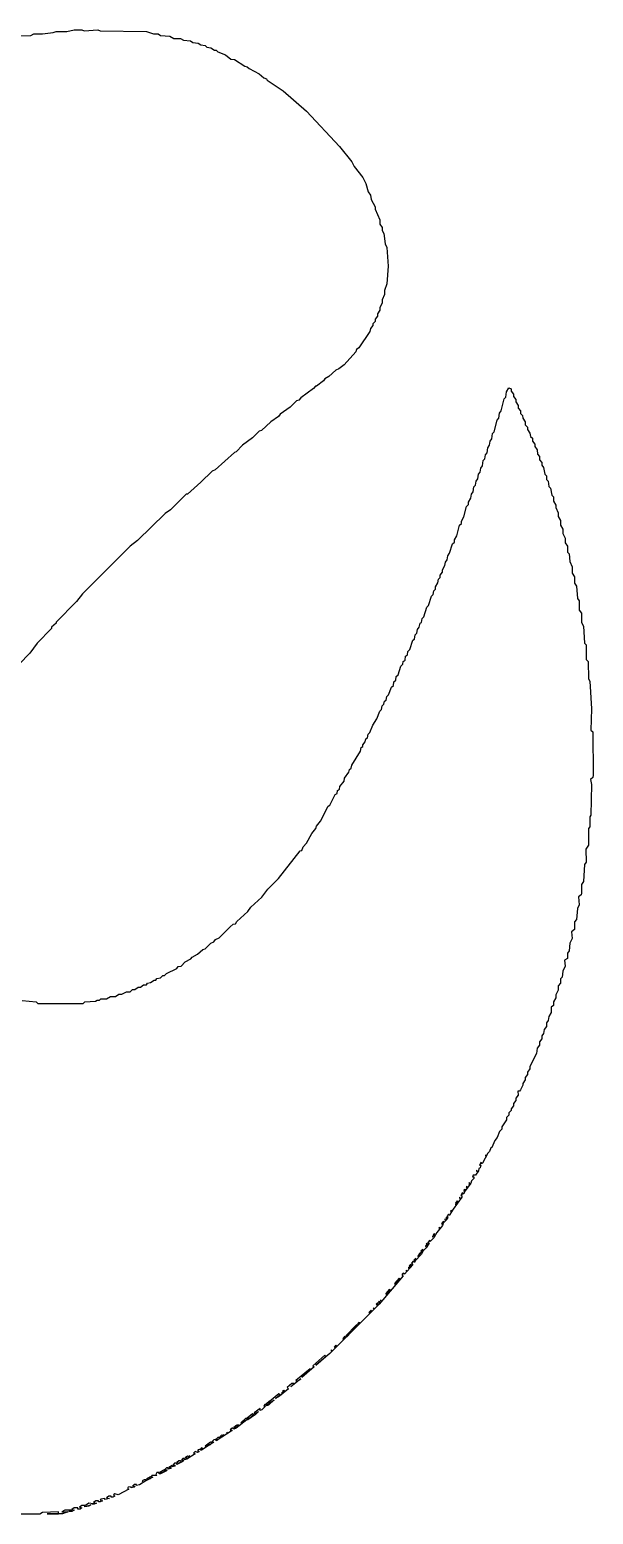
# Model space of a CAD drawing. Extents: x -695846 to 822170, y -413475 to 397179.
# Drawn here: x 338772 to 338976, y 101898 to 102433 of the extents above; entities that cross this region are included whole.
import ezdxf

# ---------------------------------------------------------------- set-up
doc = ezdxf.new("R2010")
doc.units = 0
doc.header["$LTSCALE"] = 1000
doc.header["$MEASUREMENT"] = 0

msp = doc.modelspace()

# ---------------------------------------------------------------- linework, layer by layer
at = {"color": 4, "linetype": 'Continuous'}
for points in [[(338764.27, 102431.11), (338772.73, 102431.32), (338773.79, 102431.96), (338776.97, 102431.96), (338780.78, 102432.38), (338781.84, 102432.8), (338785.65, 102432.8), (338788.4, 102433.44)], [(338788.4, 102433.44), (338791.15, 102433.44), (338792, 102433.02), (338796.87, 102433.44), (338797.71, 102433.02), (338814.43, 102432.8), (338816.97, 102431.96), (338818.67, 102431.96), (338819.52, 102431.32), (338822.9, 102431.11), (338824.38, 102430.26), (338826.71, 102430.26), (338827.77, 102429.63), (338830.31, 102429.42), (338831.16, 102428.78), (338833.06, 102428.57), (338834.12, 102427.94), (338835.6, 102427.72), (338836.24, 102427.09), (338837.72, 102426.88), (338838.99, 102426.03), (338839.62, 102426.03), (338840.26, 102425.4), (338843.01, 102424.34), (338844.92, 102422.86), (338846.19, 102422.64), (338850, 102420.31), (338850.84, 102420.1), (338851.48, 102419.47), (338855.08, 102417.56), (338856.77, 102416.08), (338857.83, 102415.66), (338858.04, 102415.23), (338863.76, 102411.42), (338872.22, 102404.02), (338884.08, 102391.31), (338888.52, 102385.81), (338889.37, 102384.12), (338892.54, 102380.1), (338893.6, 102377.98), (338894.45, 102375.02), (338895.3, 102373.75), (338895.51, 102372.26), (338896.99, 102369.51), (338896.99, 102368.67), (338898.68, 102364.85), (338898.68, 102363.37), (338899.53, 102362.1), (338899.53, 102361.04), (338900.17, 102359.99), (338900.59, 102356.18), (338901.22, 102354.91), (338901.65, 102348.13), (338901.22, 102341.78), (338900.38, 102339.45), (338900.38, 102337.97), (338899.53, 102336.07), (338899.53, 102334.8), (338898.68, 102333.31), (338898.68, 102332.26), (338897.84, 102330.99), (338897.84, 102330.14), (338896.99, 102329.08), (338896.99, 102328.23), (338896.14, 102327.39), (338896.14, 102326.75), (338895.3, 102325.69), (338895.08, 102324.64), (338891.06, 102318.71), (338890.22, 102318.07), (338890, 102317.23), (338885.77, 102312.57), (338883.87, 102311.09), (338882.81, 102310.66), (338880.27, 102308.34), (338878.79, 102307.49), (338878.36, 102306.85), (338875.82, 102304.95), (338875.4, 102304.95), (338874.76, 102304.1), (338870.11, 102300.72), (338869.47, 102299.87), (338868.62, 102299.66), (338866.3, 102297.33), (338862.7, 102294.79), (338862.06, 102293.94), (338859.31, 102292.04), (338855.92, 102288.86), (338855.08, 102288.65), (338852.75, 102286.32), (338849.15, 102283.57), (338846.82, 102281.24), (338846.19, 102281.03), (338839.2, 102274.68), (338838.14, 102274.26), (338834.12, 102270.23), (338829.25, 102266), (338828.83, 102266), (338823.11, 102260.28), (338821.21, 102259.01), (338811.26, 102249.28), (338808.51, 102247.16), (338791.36, 102230.01), (338789.24, 102227.26), (338781.84, 102219.85), (338781.84, 102219.43), (338780.14, 102217.95), (338780.14, 102217.53), (338775.06, 102212.23), (338772.31, 102208.63), (338768.5, 102204.61)], [(338769.56, 102083.32), (338774.64, 102082.9), (338775.27, 102082.26), (338791.57, 102082.26), (338792.21, 102082.9), (338796.02, 102083.11), (338796.65, 102083.53), (338797.5, 102083.53), (338797.92, 102083.96), (338800.04, 102083.96), (338801.52, 102084.8), (338803.22, 102084.8), (338804.49, 102085.65), (338805.54, 102085.65), (338807.24, 102086.5), (338808.51, 102086.5), (338809.35, 102087.34), (338810.2, 102087.34), (338811.47, 102088.19), (338812.32, 102088.19), (338813.38, 102089.04), (338814.43, 102089.04), (338814.86, 102089.67), (338815.92, 102089.88), (338817.19, 102090.73), (338817.82, 102090.73), (338818.25, 102091.36), (338819.52, 102091.58), (338820.36, 102092.42), (338821, 102092.42), (338821.63, 102093.06), (338825.44, 102094.96), (338825.87, 102095.6), (338826.92, 102095.81), (338828.41, 102097.29), (338830.52, 102098.35), (338830.95, 102098.98), (338832.85, 102100.04), (338834.76, 102101.74), (338835.6, 102101.95), (338837.72, 102104.07), (338838.78, 102104.49), (338839.41, 102105.34), (338840.68, 102105.97), (338844.71, 102109.99), (338845.76, 102110.84), (338846.61, 102111.05), (338847.03, 102111.9), (338851.06, 102115.5), (338852.11, 102116.98), (338856.14, 102120.58), (338858.25, 102123.54), (338862.06, 102127.35), (338869.89, 102137.3), (338870.53, 102137.51), (338870.95, 102138.78), (338872.22, 102140.05), (338874.13, 102143.65), (338875.61, 102145.34), (338875.82, 102146.19), (338877.3, 102148.09), (338880.06, 102153.39), (338880.69, 102153.81), (338882.6, 102157.62), (338883.23, 102158.04), (338883.44, 102159.1), (338884.08, 102159.53), (338884.29, 102160.58), (338885.77, 102162.49), (338885.98, 102163.55), (338887.46, 102165.66), (338887.68, 102166.72), (338888.31, 102167.15), (338888.52, 102168.2), (338891.7, 102173.28), (338891.91, 102174.55), (338892.54, 102174.98), (338892.54, 102175.61), (338893.39, 102176.67), (338893.6, 102177.73), (338894.24, 102178.15), (338894.45, 102179.42), (338895.08, 102180.06), (338896.14, 102182.6), (338897.63, 102184.93), (338898.68, 102187.68), (338899.32, 102188.31), (338899.53, 102189.58), (338900.17, 102190.22), (338900.38, 102191.28), (338901.01, 102191.7), (338901.22, 102192.97), (338901.86, 102193.61), (338902.92, 102196.36), (338903.55, 102196.99), (338903.76, 102198.26), (338904.4, 102198.9), (338904.61, 102200.17), (338905.25, 102200.8), (338906.3, 102203.98), (338906.94, 102204.61), (338907.15, 102205.67), (338907.79, 102206.09), (338908, 102207.58), (338908.63, 102208), (338908.84, 102209.27), (338909.48, 102209.91), (338910.54, 102213.29), (338911.17, 102213.72), (338911.38, 102215.2), (338912.02, 102215.83), (338912.23, 102217.1), (338912.87, 102217.95), (338913.29, 102219.43), (338913.71, 102219.64), (338913.92, 102221.12), (338914.56, 102221.76), (338915.62, 102225.15), (338916.25, 102225.78), (338917.31, 102229.17), (338917.95, 102229.8), (338918.16, 102231.07), (338918.79, 102231.71), (338918.79, 102232.55), (338919.64, 102234.04), (338919.85, 102235.31), (338920.49, 102235.94), (338920.49, 102236.79), (338921.33, 102237.85), (338921.33, 102238.69), (338922.18, 102240.18), (338922.39, 102241.45), (338923.03, 102242.29), (338923.24, 102243.77), (338923.87, 102244.62), (338924.93, 102248.01), (338925.57, 102248.64), (338925.57, 102249.49), (338926.41, 102250.97), (338927.47, 102254.78), (338928.11, 102255.42), (338928.11, 102256.26), (338928.95, 102257.74), (338930.01, 102261.55), (338930.65, 102262.19), (338930.65, 102263.04), (338931.49, 102264.52), (338931.71, 102266), (338932.34, 102266.85), (338932.55, 102268.54), (338933.19, 102269.18), (338933.4, 102270.66), (338934.03, 102271.5), (338934.25, 102273.2), (338934.88, 102273.83), (338935.09, 102275.31), (338935.73, 102276.16), (338935.94, 102278.07), (338936.57, 102278.7), (338936.79, 102280.18), (338937.42, 102280.82), (338937.63, 102282.72), (338938.27, 102283.57), (338938.48, 102285.05), (338939.11, 102285.9), (338939.33, 102287.8), (338939.96, 102288.44), (338941.02, 102292.67), (338941.65, 102293.31), (338941.87, 102295.21), (338942.5, 102296.06), (338943.56, 102300.29), (338944.19, 102300.93), (338944.41, 102302.83), (338945.25, 102304.31), (338946.1, 102303.89), (338946.1, 102303.04), (338946.95, 102301.99), (338946.95, 102301.14), (338947.79, 102300.08), (338947.79, 102299.23), (338948.64, 102297.96), (338948.64, 102296.91), (338949.49, 102296.06), (338949.49, 102295), (338950.12, 102294.37), (338950.33, 102293.31), (338951.18, 102292.04), (338951.18, 102290.98), (338952.03, 102290.13), (338952.03, 102289.29), (338952.87, 102288.01), (338953.09, 102286.74), (338953.72, 102286.11), (338953.72, 102285.05), (338954.57, 102283.99), (338954.57, 102283.15), (338955.41, 102281.88), (338955.63, 102280.39), (338956.26, 102279.55), (338956.26, 102278.28), (338957.11, 102277.43), (338957.11, 102276.37), (338957.74, 102275.53), (338958.17, 102273.2), (338958.8, 102272.56), (338958.8, 102271.29), (338959.44, 102270.66), (338959.65, 102268.75), (338960.28, 102268.12), (338960.71, 102265.58), (338961.34, 102264.94), (338961.34, 102263.46), (338962.19, 102261.98), (338962.19, 102261.13), (338963.03, 102259.23), (338963.03, 102257.96), (338963.88, 102256.47), (338963.88, 102254.78), (338964.73, 102253.3), (338964.73, 102251.82), (338965.57, 102250.12), (338965.57, 102248.43), (338966.42, 102247.16), (338966.42, 102245.04), (338967.06, 102244.41), (338967.27, 102241.66), (338968.11, 102239.75), (338968.11, 102237.42), (338968.96, 102236.15), (338968.96, 102233.82), (338969.6, 102232.77), (338970.02, 102228.32), (338970.65, 102227.47), (338970.65, 102224.09), (338971.5, 102223.03), (338971.5, 102219.64), (338972.14, 102218.37), (338972.56, 102212.23), (338973.19, 102211.6), (338973.19, 102206.31), (338973.83, 102205.67), (338974.04, 102199.32), (338974.46, 102198.47), (338975.1, 102188.53), (338974.89, 102180.9), (338975.52, 102180.27), (338975.73, 102164.61), (338975.52, 102163.76), (338974.68, 102163.12), (338975.1, 102161.22), (338974.89, 102150.21), (338974.46, 102149.58), (338974.46, 102145.98), (338974.04, 102145.34), (338974.04, 102139.42), (338972.98, 102137.93), (338973.19, 102133.28), (338972.56, 102132.43), (338972.14, 102126.29), (338971.5, 102125.23), (338971.5, 102122.06), (338971.29, 102121.42), (338970.44, 102120.79), (338970.65, 102117.82), (338970.02, 102116.55), (338969.6, 102112.53), (338968.96, 102111.69), (338968.96, 102108.93), (338967.9, 102108.09), (338968.11, 102105.76), (338967.27, 102104.07), (338967.06, 102101.31), (338966.42, 102100.47), (338966.42, 102098.56), (338965.36, 102097.93), (338965.57, 102095.81), (338964.73, 102093.9), (338964.52, 102091.79), (338963.88, 102091.15), (338963.88, 102089.67), (338963.03, 102088.61), (338963.03, 102087.13), (338962.19, 102085.44), (338962.19, 102084.38), (338961.34, 102082.9), (338961.34, 102081.63), (338960.49, 102080.99), (338960.49, 102079.09), (338959.65, 102077.61), (338959.44, 102076.12), (338958.8, 102075.28), (338958.8, 102074.01), (338957.95, 102072.95), (338957.74, 102071.47), (338957.11, 102070.62), (338957.11, 102069.56), (338956.26, 102068.5), (338956.26, 102067.23), (338955.41, 102066.17), (338955.2, 102064.27), (338952.87, 102059.61), (338952.87, 102058.77), (338952.03, 102057.5), (338952.03, 102056.65), (338951.18, 102055.59), (338951.18, 102054.74), (338950.33, 102053.47), (338950.33, 102052.84), (338949.49, 102051.15), (338949.06, 102050.72), (338948.43, 102050.72), (338948.64, 102049.24), (338947.79, 102048.18), (338947.79, 102047.33), (338946.95, 102046.28), (338946.95, 102045.43), (338946.1, 102044.37), (338946.1, 102043.74), (338945.25, 102042.89), (338945.25, 102042.04), (338944.41, 102041.2), (338944.41, 102040.35), (338942.71, 102037.81), (338942.71, 102036.96), (338941.87, 102036.12), (338941.02, 102034), (338940.17, 102032.94), (338939.11, 102030.4), (338938.69, 102030.19), (338938.27, 102028.92), (338937.63, 102028.28), (338935.73, 102024.69), (338935.3, 102024.47), (338935.3, 102025.11), (338934.67, 102024.05), (338935.09, 102024.05), (338934.88, 102022.99), (338934.46, 102022.78), (338934.25, 102021.93), (338933.19, 102020.45), (338932.34, 102020.45), (338932.13, 102019.82), (338932.55, 102019.82), (338932.55, 102019.18), (338931.71, 102018.33), (338931.49, 102017.49), (338929.17, 102014.31), (338929.17, 102013.89), (338928.53, 102013.47), (338928.53, 102014.1), (338927.9, 102013.04), (338928.32, 102013.04), (338928.32, 102012.41), (338925.14, 102008.17), (338923.66, 102005.85), (338923.45, 102006.27), (338922.81, 102005.42), (338923.24, 102005.42), (338923.03, 102004.58), (338921.54, 102003.09), (338921.33, 102002.25), (338919.22, 101999.71), (338918.16, 101997.8), (338916.89, 101996.53), (338916.68, 101996.95), (338916.04, 101996.11), (338916.46, 101995.9), (338915.41, 101994.2), (338914.14, 101992.93), (338913.71, 101991.87), (338911.38, 101989.55), (338911.17, 101988.91), (338910.75, 101989.33), (338910.11, 101988.7), (338910.54, 101988.06), (338907.57, 101984.68), (338907.36, 101985.1), (338906.73, 101984.68), (338906.73, 101984.25), (338907.15, 101984.04), (338898.47, 101973.88), (338880.69, 101956.1), (338875.61, 101951.87), (338879.21, 101955.04), (338878.79, 101955.47), (338874.55, 101951.66), (338874.98, 101951.23), (338870.53, 101947.42), (338873.71, 101950.17), (338873.49, 101950.6), (338868.41, 101946.36), (338868.62, 101945.94), (338870.11, 101947), (338866.51, 101944.03), (338867.78, 101945.31), (338866.93, 101945.31), (338865.24, 101943.82), (338865.66, 101943.4), (338862.49, 101940.65), (338861, 101939.8), (338862.7, 101941.28), (338862.27, 101941.49), (338858.89, 101938.74), (338859.31, 101938.53), (338860.58, 101939.38), (338858.46, 101937.47), (338857.83, 101937.26), (338857.83, 101937.9), (338857.19, 101937.68), (338856.77, 101937.05), (338857.41, 101937.05), (338856.14, 101935.78), (338855.5, 101935.57), (338855.5, 101936.2), (338853.38, 101934.72), (338853.6, 101934.3), (338854.87, 101935.14), (338853.81, 101934.09), (338851.06, 101932.18), (338850.63, 101932.18), (338846.82, 101929.22), (338845.98, 101928.79), (338845.76, 101929.22), (338845.34, 101929.22), (338844.71, 101928.58), (338845.34, 101928.37), (338839.62, 101924.56), (338839.62, 101925.2), (338838.78, 101924.98), (338837.93, 101924.14), (338838.78, 101924.14), (338834.33, 101921.17), (338833.91, 101921.17), (338833.91, 101921.6), (338833.06, 101921.39), (338832.85, 101920.96), (338833.49, 101920.75), (338832.85, 101920.33), (338832, 101920.75), (338831.37, 101920.12), (338832, 101919.9), (338829.04, 101918), (338828.19, 101917.79), (338828.19, 101918.21), (338827.56, 101918.21), (338827.14, 101917.57), (338827.77, 101917.57), (338827.56, 101917.15), (338825.44, 101916.09), (338825.23, 101916.52), (338824.6, 101916.52), (338823.96, 101915.88), (338824.81, 101915.88), (338824.6, 101915.46), (338823.75, 101915.25), (338823.75, 101915.67), (338822.48, 101915.03), (338823.33, 101915.03), (338823.11, 101914.61), (338822.27, 101914.4), (338822.27, 101914.82), (338821.63, 101914.82), (338821, 101914.19), (338821.84, 101914.19), (338821.63, 101913.76), (338819.52, 101912.71), (338819.09, 101912.71), (338819.09, 101913.13), (338818.25, 101913.13), (338817.82, 101912.49), (338818.25, 101912.07), (338816.34, 101912.07), (338816.13, 101911.65), (338816.76, 101911.44), (338814.22, 101910.17), (338811.89, 101908.68), (338810.84, 101908.47), (338810.84, 101908.9), (338809.99, 101908.9), (338809.35, 101908.26), (338810.41, 101908.26), (338809.99, 101907.84), (338808.93, 101907.63), (338808.93, 101908.05), (338807.87, 101907.84), (338807.66, 101907.41), (338808.08, 101907.2), (338804.27, 101905.09), (338803, 101905.51), (338802.58, 101905.09), (338803, 101904.66), (338802.37, 101904.24), (338801.73, 101904.24), (338801.73, 101904.66), (338800.89, 101904.66), (338800.04, 101904.03), (338801.1, 101903.82), (338799.41, 101903.39), (338799.41, 101903.82), (338797.92, 101903.6), (338797.71, 101903.18), (338798.56, 101902.97), (338797.71, 101902.55), (338797.08, 101902.55), (338797.08, 101902.97), (338796.23, 101902.97), (338795.38, 101902.33), (338796.44, 101902.12), (338795.6, 101901.7), (338794.75, 101901.7), (338795.17, 101901.91), (338793.69, 101902.12), (338792.42, 101901.28), (338792.84, 101901.06), (338794.33, 101901.49), (338793.69, 101901.06), (338792.21, 101900.85), (338792.21, 101901.28), (338791.15, 101901.28), (338790.3, 101900.64), (338791.15, 101900.43), (338790.51, 101900.01), (338789.67, 101900.01), (338789.67, 101900.43), (338788.4, 101900.43), (338787.55, 101899.79), (338788.4, 101899.58), (338787.55, 101899.16), (338786.49, 101899.16), (338787.55, 101899.58), (338785.01, 101899.58), (338783.95, 101898.95), (338786.07, 101898.95), (338784.16, 101898.31), (338778.66, 101898.31), (338782.68, 101898.31), (338782.68, 101898.95), (338776.97, 101898.74), (338775.91, 101898.1), (338768.5, 101898.1)], [(338937, 102027.44), (338936.79, 102027.65), (338936.79, 102027.23), (338937, 102027.44)], [(338933.82, 102021.93), (338933.61, 102022.14), (338933.61, 102021.72), (338933.82, 102021.93)], [(338929.59, 102015.16), (338929.38, 102015.37), (338928.95, 102014.95), (338929.17, 102014.52), (338929.59, 102015.16)], [(338930.22, 102016.22), (338930.01, 102016.43), (338930.01, 102015.79), (338930.22, 102016.22)], [(338931.07, 102017.49), (338930.86, 102017.7), (338930.86, 102017.06), (338931.07, 102017.49)], [(338926.84, 102010.93), (338926.63, 102011.14), (338925.99, 102010.29), (338926.63, 102010.29), (338926.84, 102010.93)], [(338926.2, 102009.87), (338925.99, 102010.08), (338925.99, 102009.66), (338926.2, 102009.87)], [(338927.68, 102012.2), (338927.47, 102012.41), (338927.47, 102011.98), (338927.68, 102012.2)], [(338921.76, 102003.52), (338921.54, 102003.73), (338920.91, 102002.88), (338921.54, 102002.88), (338921.76, 102003.52)], [(338922.39, 102004.36), (338922.18, 102004.58), (338922.18, 102004.15), (338922.39, 102004.36)], [(338922.81, 102005), (338922.6, 102005.21), (338922.6, 102004.58), (338922.81, 102005)], [(338924.51, 102007.54), (338924.3, 102007.75), (338924.3, 102007.12), (338924.51, 102007.54)], [(338917.95, 101998.23), (338917.73, 101998.44), (338917.73, 101998.01), (338917.95, 101998.23)], [(338918.58, 101999.07), (338918.37, 101999.28), (338917.95, 101998.86), (338918.16, 101998.44), (338918.58, 101999.07)], [(338920.27, 102001.4), (338920.06, 102001.61), (338920.06, 102001.19), (338920.27, 102001.4)], [(338914.35, 101993.36), (338914.14, 101993.57), (338913.5, 101992.93), (338913.71, 101992.51), (338914.35, 101993.36)], [(338915.41, 101994.84), (338915.19, 101995.05), (338915.19, 101994.63), (338915.41, 101994.84)], [(338916.04, 101995.68), (338915.83, 101995.9), (338915.41, 101995.47), (338915.62, 101995.05), (338916.04, 101995.68)], [(338910.11, 101988.06), (338909.9, 101988.28), (338909.27, 101987.64), (338909.48, 101987.22), (338910.11, 101988.06)], [(338911.81, 101990.18), (338911.6, 101990.39), (338910.96, 101989.76), (338911.17, 101989.33), (338911.81, 101990.18)], [(338912.65, 101991.24), (338912.44, 101991.45), (338912.44, 101991.03), (338912.65, 101991.24)], [(338913.29, 101991.87), (338913.08, 101992.3), (338912.65, 101991.66), (338912.87, 101991.45), (338913.29, 101991.87)], [(338913.5, 101992.3), (338913.29, 101992.51), (338913.29, 101992.09), (338913.5, 101992.3)], [(338905.88, 101982.98), (338905.67, 101983.2), (338903.98, 101981.29), (338904.19, 101980.87), (338905.88, 101982.98)], [(338908.42, 101985.95), (338908.21, 101986.16), (338908.21, 101985.74), (338908.42, 101985.95)], [(338909.27, 101987.01), (338909.06, 101987.22), (338909.06, 101986.79), (338909.27, 101987.01)], [(338902.49, 101978.96), (338902.07, 101979.17), (338900.8, 101977.69), (338901.01, 101977.27), (338902.49, 101978.96)], [(338895.72, 101971.55), (338895.51, 101971.77), (338894.66, 101970.92), (338895.08, 101970.71), (338895.72, 101971.55)], [(338896.57, 101972.4), (338896.35, 101972.61), (338896.35, 101972.19), (338896.57, 101972.4)], [(338898.05, 101974.09), (338897.84, 101974.31), (338897.41, 101973.88), (338897.63, 101973.46), (338898.05, 101974.09)], [(338898.68, 101974.73), (338898.47, 101974.94), (338898.05, 101974.52), (338898.47, 101974.31), (338898.68, 101974.73)], [(338899.11, 101975.15), (338898.9, 101975.36), (338898.9, 101974.94), (338899.11, 101975.15)], [(338890.64, 101966.26), (338890.22, 101966.47), (338886.41, 101962.45), (338886.83, 101962.24), (338890.64, 101966.26)], [(338891.49, 101967.11), (338891.06, 101967.32), (338890.64, 101966.68), (338890.85, 101966.47), (338891.49, 101967.11)], [(338886.41, 101962.03), (338885.98, 101962.24), (338885.35, 101961.39), (338885.56, 101961.18), (338886.41, 101962.03)], [(338881.33, 101957.16), (338881.11, 101957.37), (338881.11, 101956.95), (338881.33, 101957.16)], [(338883.02, 101958.85), (338882.81, 101959.06), (338882.17, 101958.43), (338882.6, 101958.22), (338883.02, 101958.85)], [(338863.54, 101941.92), (338863.33, 101942.13), (338863.33, 101941.71), (338863.54, 101941.92)], [(338864.39, 101942.55), (338863.97, 101942.76), (338863.54, 101942.34), (338863.97, 101942.13), (338864.39, 101942.55)], [(338853.17, 101934.09), (338852.75, 101934.3), (338850.84, 101932.82), (338851.69, 101932.82), (338853.17, 101934.09)], [(338858.89, 101938.32), (338859.1, 101938.53), (338858.68, 101938.74), (338857.83, 101937.9), (338858.25, 101937.68), (338858.89, 101938.32)], [(338847.25, 101929.85), (338847.46, 101930.06), (338847.03, 101930.28), (338845.98, 101929.43), (338846.4, 101929.22), (338847.25, 101929.85)], [(338847.67, 101930.28), (338847.46, 101930.49), (338847.46, 101930.06), (338847.67, 101930.28)], [(338850.84, 101932.39), (338850.63, 101932.6), (338850.21, 101932.6), (338848.52, 101931.12), (338848.73, 101930.91), (338850.84, 101932.39)], [(338837.08, 101923.29), (338837.51, 101923.29), (338838.14, 101923.93), (338837.51, 101924.14), (338835.6, 101922.66), (338836.03, 101922.44), (338837.08, 101923.29)], [(338840.89, 101925.62), (338840.68, 101925.83), (338840.26, 101925.83), (338839.62, 101925.2), (338840.05, 101924.98), (338840.89, 101925.62)], [(338841.53, 101926.04), (338842.16, 101926.47), (338841.53, 101926.68), (338840.89, 101926.04), (338841.53, 101926.04)], [(338842.38, 101926.68), (338842.16, 101926.89), (338842.16, 101926.47), (338842.38, 101926.68)], [(338843.65, 101927.52), (338843.43, 101927.74), (338843.43, 101927.31), (338843.65, 101927.52)], [(338829.04, 101918.42), (338829.46, 101918.42), (338829.89, 101918.85), (338829.25, 101919.06), (338828.41, 101918.42), (338829.04, 101918.42)], [(338830.1, 101919.06), (338829.89, 101919.27), (338829.89, 101918.85), (338830.1, 101919.06)], [(338834.76, 101921.81), (338834.33, 101922.02), (338834.12, 101921.81), (338834.76, 101921.81)], [(338819.94, 101913.34), (338820.79, 101913.55), (338821.21, 101913.98), (338820.79, 101914.19), (338819.3, 101913.34), (338819.94, 101913.34)], [(338826.92, 101917.15), (338826.71, 101917.36), (338826.08, 101917.36), (338825.44, 101916.73), (338826.08, 101916.52), (338826.92, 101917.15)], [(338814.43, 101910.38), (338814.22, 101910.59), (338813.59, 101910.59), (338812.95, 101910.17), (338813.16, 101909.74), (338814.43, 101910.38)], [(338815.07, 101910.8), (338815.92, 101911.01), (338816.34, 101911.44), (338815.92, 101911.65), (338814.43, 101910.8), (338815.07, 101910.8)]]:
    msp.add_lwpolyline(points, dxfattribs=at)

doc.saveas('drawing.dxf')
